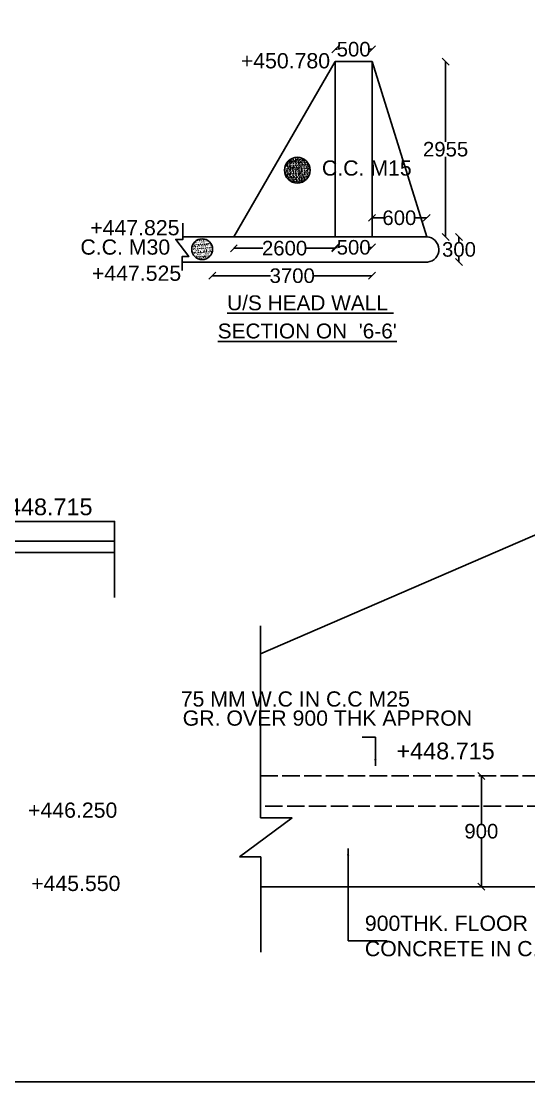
# Model space of a CAD drawing. Header units: millimetres. Extents: x 5124 to 6568637, y 2311 to 91879094.
# Drawn here: x 3689461 to 3696434, y 45935699 to 45950272 of the extents above; entities that cross this region are included whole.
import ezdxf

# ---------------------------------------------------------------- set-up
doc = ezdxf.new("R2010")
doc.units = ezdxf.units.MM
doc.header["$MEASUREMENT"] = 0
doc.linetypes.add('ACAD_ISO02W100', pattern=[15, 12, -3])
doc.layers.add('DRAWING', color=7, linetype='Continuous')
doc.layers.add('TEXT', color=7, linetype='Continuous')
doc.styles.get("Standard").update_dxf_attribs({"font": 'arial.ttf', "height": 200})
doc.dimstyles.get("Standard").update_dxf_attribs({"dimtxt": 200, "dimasz": 110, "dimexe": 0.18, "dimexo": 0.0625, "dimgap": 0.09, "dimtad": 0, "dimtih": 1, "dimtoh": 1, "dimdec": 0, "dimzin": 0, "dimdsep": 46, "dimtxsty": 'Standard', "dimblk": 'OBLIQUE', "dimcen": 0.09, "dimse1": 1, "dimse2": 1, "dimadec": 0, "dimazin": 0, "dimtfac": 1, "dimtdec": 0, "dimtofl": 0, "dimtmove": 0, "dimatfit": 3, "dimfxl": 1, "dimtolj": 1, "dimtzin": 0, "dimarcsym": 0})

# ---------------------------------------------------------------- blocks, each defined once
blk = doc.blocks.new('_Oblique')
at = {"color": 0, "linetype": 'ByBlock', "lineweight": -2}
blk.add_line((-0.5, -0.5), (0.5, 0.5), dxfattribs=at)
blk = doc.blocks.new('*D126')
at = {"layer": 'Defpoints', "color": 0, "transparency": 16777216}
for p in [(3692382.5, 45947308), (3693775.5, 45947308), (3693775.5, 45947152.5)]:
    blk.add_point(p, dxfattribs=at)
at = {"layer": 'DRAWING', "color": 0, "lineweight": -2, "transparency": 16777216}
for p, q in [((3692382.5, 45947152.5), (3692778.91, 45947152.5)), ((3693775.5, 45947152.5), (3693379.09, 45947152.5))]:
    blk.add_line(p, q, dxfattribs=at)
at = {"layer": 'DRAWING', "color": 0, "lineweight": -2, "transparency": 16777216, "xscale": 95, "yscale": 95, "zscale": 95, "rotation": 180}
blk.add_blockref('_Oblique', (3692382.5, 45947152.5), dxfattribs=at)
at = {"layer": 'DRAWING', "color": 0, "lineweight": -2, "transparency": 16777216, "xscale": 95, "yscale": 95, "zscale": 95}
blk.add_blockref('_Oblique', (3693775.5, 45947152.5), dxfattribs=at)
at = {"layer": 'DRAWING', "color": 0, "transparency": 16777216, "insert": (3693079, 45947152.5), "char_height": 200, "attachment_point": 5}
blk.add_mtext('\\A1;2600', dxfattribs=at)
blk = doc.blocks.new('*D127')
at = {"layer": 'Defpoints', "color": 0, "transparency": 16777216}
for p in [(3693776, 45947308), (3694280, 45947308), (3694280, 45947164)]:
    blk.add_point(p, dxfattribs=at)
at = {"layer": 'DRAWING', "color": 0, "lineweight": -2, "transparency": 16777216}
for p, q in [((3693776, 45947164), (3693807, 45947164)), ((3694280, 45947164), (3694249, 45947164))]:
    blk.add_line(p, q, dxfattribs=at)
at = {"layer": 'DRAWING', "color": 0, "lineweight": -2, "transparency": 16777216, "xscale": 95, "yscale": 95, "zscale": 95, "rotation": 180}
blk.add_blockref('_Oblique', (3693776, 45947164), dxfattribs=at)
at = {"layer": 'DRAWING', "color": 0, "lineweight": -2, "transparency": 16777216, "xscale": 95, "yscale": 95, "zscale": 95}
blk.add_blockref('_Oblique', (3694280, 45947164), dxfattribs=at)
at = {"layer": 'DRAWING', "color": 0, "transparency": 16777216, "insert": (3694028, 45947164), "char_height": 200, "attachment_point": 5}
blk.add_mtext('\\A1;500', dxfattribs=at)
blk = doc.blocks.new('*D128')
at = {"layer": 'Defpoints', "color": 0, "transparency": 16777216}
for p in [(3695032, 45947570), (3694280, 45947308), (3695032, 45947308)]:
    blk.add_point(p, dxfattribs=at)
at = {"layer": 'DRAWING', "color": 0, "lineweight": -2, "transparency": 16777216}
for p, q in [((3694280, 45947570), (3694435, 45947570)), ((3695032, 45947570), (3694877, 45947570))]:
    blk.add_line(p, q, dxfattribs=at)
at = {"layer": 'DRAWING', "color": 0, "lineweight": -2, "transparency": 16777216, "xscale": 95, "yscale": 95, "zscale": 95, "rotation": 180}
blk.add_blockref('_Oblique', (3694280, 45947570), dxfattribs=at)
at = {"layer": 'DRAWING', "color": 0, "lineweight": -2, "transparency": 16777216, "xscale": 95, "yscale": 95, "zscale": 95}
blk.add_blockref('_Oblique', (3695032, 45947570), dxfattribs=at)
at = {"layer": 'DRAWING', "color": 0, "transparency": 16777216, "insert": (3694656, 45947570), "char_height": 200, "attachment_point": 5}
blk.add_mtext('\\A1;600', dxfattribs=at)
blk = doc.blocks.new('*D129')
at = {"layer": 'Defpoints', "color": 0, "transparency": 16777216}
for p in [(3695032, 45947308), (3695044, 45946962), (3695475, 45946962)]:
    blk.add_point(p, dxfattribs=at)
at = {"layer": 'DRAWING', "color": 0, "lineweight": -2, "transparency": 16777216}
for p, q in [((3695475, 45947308), (3695475, 45947237)), ((3695475, 45946962), (3695475, 45947033))]:
    blk.add_line(p, q, dxfattribs=at)
at = {"layer": 'DRAWING', "color": 0, "lineweight": -2, "transparency": 16777216, "xscale": 95, "yscale": 95, "zscale": 95}
for p, rotation in [((3695475, 45947308), 90), ((3695475, 45946962), 270)]:
    blk.add_blockref('_Oblique', p, dxfattribs=dict(at, rotation=rotation))
at = {"layer": 'DRAWING', "color": 0, "transparency": 16777216, "insert": (3695475, 45947135), "char_height": 200, "attachment_point": 5}
blk.add_mtext('\\A1;300', dxfattribs=at)
blk = doc.blocks.new('*D130')
at = {"layer": 'Defpoints', "color": 0, "transparency": 16777216}
for p in [(3694280, 45947308), (3692088, 45946779), (3694280, 45946774)]:
    blk.add_point(p, dxfattribs=at)
at = {"layer": 'DRAWING', "color": 0, "lineweight": -2, "transparency": 16777216}
for p, q in [((3692088, 45946774), (3692886, 45946774)), ((3694280, 45946774), (3693483, 45946774))]:
    blk.add_line(p, q, dxfattribs=at)
at = {"layer": 'DRAWING', "color": 0, "lineweight": -2, "transparency": 16777216, "xscale": 95, "yscale": 95, "zscale": 95, "rotation": 180}
blk.add_blockref('_Oblique', (3692088, 45946774), dxfattribs=at)
at = {"layer": 'DRAWING', "color": 0, "lineweight": -2, "transparency": 16777216, "xscale": 95, "yscale": 95, "zscale": 95}
blk.add_blockref('_Oblique', (3694280, 45946774), dxfattribs=at)
at = {"layer": 'DRAWING', "color": 0, "transparency": 16777216, "insert": (3693184, 45946774), "char_height": 200, "attachment_point": 5}
blk.add_mtext('\\A1;3700', dxfattribs=at)
blk = doc.blocks.new('*D131')
at = {"layer": 'Defpoints', "color": 0, "transparency": 16777216}
for p in [(3694280, 45949716), (3695291, 45949716), (3695032, 45947308)]:
    blk.add_point(p, dxfattribs=at)
at = {"layer": 'DRAWING', "color": 0, "lineweight": -2, "transparency": 16777216}
for p, q in [((3695291, 45949716), (3695291, 45948614)), ((3695291, 45947308), (3695291, 45948410))]:
    blk.add_line(p, q, dxfattribs=at)
at = {"layer": 'DRAWING', "color": 0, "lineweight": -2, "transparency": 16777216, "xscale": 95, "yscale": 95, "zscale": 95}
for p, rotation in [((3695291, 45949716), 90), ((3695291, 45947308), 270)]:
    blk.add_blockref('_Oblique', p, dxfattribs=dict(at, rotation=rotation))
at = {"layer": 'DRAWING', "color": 0, "transparency": 16777216, "insert": (3695291, 45948512), "char_height": 200, "attachment_point": 5}
blk.add_mtext('\\A1;2955', dxfattribs=at)
blk = doc.blocks.new('*D132')
at = {"layer": 'Defpoints', "color": 0, "transparency": 16777216}
for p in [(3694280, 45949886), (3693776, 45949716), (3694280, 45949716)]:
    blk.add_point(p, dxfattribs=at)
at = {"layer": 'DRAWING', "color": 0, "lineweight": -2, "transparency": 16777216}
for p, q in [((3693776, 45949886), (3693807, 45949886)), ((3694280, 45949886), (3694249, 45949886))]:
    blk.add_line(p, q, dxfattribs=at)
at = {"layer": 'DRAWING', "color": 0, "lineweight": -2, "transparency": 16777216, "xscale": 95, "yscale": 95, "zscale": 95, "rotation": 180}
blk.add_blockref('_Oblique', (3693776, 45949886), dxfattribs=at)
at = {"layer": 'DRAWING', "color": 0, "lineweight": -2, "transparency": 16777216, "xscale": 95, "yscale": 95, "zscale": 95}
blk.add_blockref('_Oblique', (3694280, 45949886), dxfattribs=at)
at = {"layer": 'DRAWING', "color": 0, "transparency": 16777216, "insert": (3694028, 45949886), "char_height": 200, "attachment_point": 5}
blk.add_mtext('\\A1;500', dxfattribs=at)
blk = doc.blocks.new('*D142')
at = {"layer": 'Defpoints', "color": 0, "transparency": 16777216}
for p in [(3695782, 45939902), (3695782, 45939902), (3695782, 45938379)]:
    blk.add_point(p, dxfattribs=at)
at = {"layer": 'DRAWING', "color": 0, "lineweight": -2, "transparency": 16777216}
for p, q in [((3695782, 45939902), (3695782, 45939243)), ((3695782, 45938379), (3695782, 45939039))]:
    blk.add_line(p, q, dxfattribs=at)
at = {"layer": 'DRAWING', "color": 0, "lineweight": -2, "transparency": 16777216, "xscale": 95, "yscale": 95, "zscale": 95}
for p, rotation in [((3695782, 45939902), 90), ((3695782, 45938379), 270)]:
    blk.add_blockref('_Oblique', p, dxfattribs=dict(at, rotation=rotation))
at = {"layer": 'DRAWING', "color": 0, "transparency": 16777216, "insert": (3695782, 45939141), "char_height": 200, "attachment_point": 5}
blk.add_mtext('\\A1;900', dxfattribs=at)

msp = doc.modelspace()

# ---------------------------------------------------------------- hatches: boundary and pattern name
at = {"layer": 'DRAWING'}
h = msp.add_hatch(dxfattribs=at)
h.set_pattern_fill('AR-CONC,_O', color=256, scale=7.584427)
h.set_pattern_definition([(130, (6298326.23, 11089659.955), (-54.40007145, -4.75938956), [5.68831988, -62.57151872]), (185, (6298326.23, 11089659.955), (10.52349293, 57.04945961), [4.55065591, -50.05721498]), (79.5486, (6298321.695, 11089659.56), (-43.87661892, 52.29003541), [4.83432787, -53.17760823]), (133.8158, (6298326.23, 11089675.124), (-80.94411304, -12.553668), [8.53247983, -93.85727808]), (83.3644, (6298319.48, 11089674.08), (-70.88880604, 73.88125406), [7.25149203, -79.7663996]), (188.8158, (6298326.23, 11089675.12), (-70.88874836, 73.88130942), [6.82598386, -75.08582247]), (159, (6298318.644, 11089671.33), (-45.27197671, -30.536333885), [5.68831988, -62.57151872]), (214, (6298318.644, 11089671.33), (-18.45407254, 54.99847227), [4.55065591, -50.05721498]), (108.5486, (6298314.87, 11089668.787), (-63.7260678, 24.4620885), [4.83432787, -53.17760823]), (142.5, (6298326.229, 11089659.955), (-0.92225529, 25.248089706), [0, -49.450460857, 0, -50.81565763, 0, -50.24682564]), (172.5, (6298326.23, 11089659.955), (-19.952315742, 29.913866442), [0, -28.972509275, 0, -48.31279688, 0, -19.150676942]), (212.5, (6298343.142, 11089659.955), (-40.487370375, -1.710657672), [0, -18.96106628, 0, -59.158526792, 0, -78.498814397]), (222.5, (6298350.727, 11089659.955), (-44.23132644, 7.59238882), [0, -24.649386163, 0, -39.28732933, 0, -55.74553486])])
h.paths.add_polyline_path([(3693077.5, 45948224.7, 1), (3693431, 45948224.7, 1.0000008)])
h = msp.add_hatch(dxfattribs=at)
h.set_pattern_fill('AR-CONC,_O', color=256, scale=7.584427)
h.set_pattern_definition([(130, (6297018.23, 11088573.955), (-54.40007145, -4.75938956), [5.68831988, -62.57151872]), (185, (6297018.23, 11088573.955), (10.52349293, 57.04945961), [4.55065591, -50.05721498]), (79.5486, (6297013.695, 11088573.56), (-43.87661892, 52.29003541), [4.83432787, -53.17760823]), (133.8158, (6297018.23, 11088589.124), (-80.94411304, -12.553668), [8.53247983, -93.85727808]), (83.3644, (6297011.48, 11088588.08), (-70.88880604, 73.88125406), [7.25149203, -79.7663996]), (188.8158, (6297018.23, 11088589.12), (-70.88874836, 73.88130942), [6.82598386, -75.08582247]), (159, (6297010.644, 11088585.33), (-45.27197671, -30.536333885), [5.68831988, -62.57151872]), (214, (6297010.644, 11088585.33), (-18.45407254, 54.99847227), [4.55065591, -50.05721498]), (108.5486, (6297006.87, 11088582.787), (-63.7260678, 24.4620885), [4.83432787, -53.17760823]), (142.5, (6297018.229, 11088573.955), (-0.92225529, 25.248089706), [0, -49.450460857, 0, -50.81565763, 0, -50.24682564]), (172.5, (6297018.23, 11088573.955), (-19.952315742, 29.913866442), [0, -28.972509275, 0, -48.31279688, 0, -19.150676942]), (212.5, (6297035.142, 11088573.955), (-40.487370375, -1.710657672), [0, -18.96106628, 0, -59.158526792, 0, -78.498814397]), (222.5, (6297042.727, 11088573.955), (-44.23132644, 7.59238882), [0, -24.649386163, 0, -39.28732933, 0, -55.74553486])])
h.paths.add_polyline_path([(3691803, 45947138.7, 1), (3692089.5, 45947138.7, 1)])

# ---------------------------------------------------------------- linework, layer by layer
for p, q in [((3692747.5, 45941964), (3692747.5, 45939325)), ((3693181.5, 45939325), (3692458, 45938791)), ((3692747.5, 45939325), (3693181.5, 45939325)), ((3692458, 45938791), (3692754, 45938791)), ((3692754, 45938791), (3692754, 45937479)), ((3692754, 45938379), (3702354.5, 45938379))]:
    msp.add_line(p, q, dxfattribs=at)
at = {"layer": 'DRAWING', "linetype": 'ACAD_ISO02W100', "ltscale": 20}
for p, q in [((3692747.5, 45939902.5), (3702952.5, 45939902.5)), ((3702952.5, 45939486), (3692747.5, 45939486)), ((3702952.5, 45939486), (3692754, 45939486))]:
    msp.add_line(p, q, dxfattribs=at)
at = {"layer": 'DRAWING'}
for points in [[(3715471.5, 45963397), (3678256, 45963397), (3678256, 45935699), (3715471.5, 45935699)], [(3694280.5, 45947308), (3693775.5, 45947308), (3693775.5, 45949716), (3694280.5, 45949716)]]:
    msp.add_lwpolyline(points, close=True, dxfattribs=at)
for points in [[(3693775.5, 45949716), (3692382.5, 45947308)], [(3694280.5, 45949716), (3695031.5, 45947308)], [(3691682, 45947498.5), (3691682, 45947273), (3691585, 45947273), (3691763, 45947038.5), (3691670.5, 45947038.5), (3691670.5, 45946846)], [(3691682, 45947308), (3695031.5, 45947308)], [(3691670.5, 45946962), (3695043.5, 45946962)], [(3701481, 45945359.5), (3692747.5, 45941577)], [(3690743.5, 45943127.5), (3690743.5, 45943399), (3687417, 45943399), (3685134.5, 45939581.5)], [(3688771.5, 45939412.5), (3688771.5, 45943127.5), (3690743.5, 45943127.5), (3690743.5, 45942970.5), (3688771.5, 45942970.5)], [(3690743.5, 45942970.5), (3690743.5, 45942355)]]:
    msp.add_lwpolyline(points, dxfattribs=at)
for centre, radius in [((3693254.3, 45948224.7), 176.7), ((3691946.3, 45947138.7), 143.3)]:
    msp.add_circle(centre, radius, dxfattribs=at)
msp.add_arc((3695024.5, 45947134.5), 173.6, 276.284, 87.68869, dxfattribs=at)

# ---------------------------------------------------------------- texts
for s, p in [('%%UU/S HEAD WALL ', (3692290.2, 45946299.9)), ("%%USECTION ON  '6-6'", (3692160.4, 45945913))]:
    msp.add_text(s, height=204.622, dxfattribs=at).set_placement(p)
at = {"layer": 'TEXT'}
for s, p in [('+450.780', (3692478, 45949624)), (' C.C. M15  ', (3693510.9, 45948150.2)), ('+447.825', (3690409.7, 45947330)), (' C.C. M30', (3690193.4, 45947064.2)), ('+447.525', (3690432.5, 45946704.5)), ('75 MM W.C IN C.C M25', (3691653, 45940854.6)), ('GR. OVER 900 THK APPRON', (3691679.5, 45940592))]:
    msp.add_text(s, height=209.05, dxfattribs=at).set_placement(p)
at = {"layer": 'TEXT', "attachment_point": 1}
for s, insert, char_height, width in [('+448.715', (3689091.9, 45943713.7), 230, 1511.888), ('+448.715', (3694616.7, 45940359.6), 230, 1511.888), ('+446.250', (3689555.3, 45939536.2), 209.05, 639.34), ('+445.550', (3689597.6, 45938529.5), 209.05, 639.34), ('900THK. FLOOR \\PCONCRETE IN C.C M-15 GRADE', (3694182, 45937981.9), 209.05, 5191.799)]:
    msp.add_mtext(s, dxfattribs=dict(at, insert=insert, char_height=char_height, width=width))

# ---------------------------------------------------------------- dimensions: what is measured, and where the dimension line sits
at = {"layer": 'DRAWING'}
for base, p1, p2, text, picture, middle in [((3694280.5, 45949886.5), (3693775.5, 45949716), (3694280.5, 45949716), '500', '*D132', (3694028, 45949886.5)), ((3695031.5, 45947570.5), (3694280.5, 45947308), (3695031.5, 45947308), '600', '*D128', (3694656, 45947570.5)), ((3694280.5, 45946773.5), (3692088.5, 45946779), (3694280.5, 45947308), '3700', '*D130', (3693184.5, 45946773.5)), ((3693775.5, 45947152.5), (3692382.5, 45947308), (3693775.5, 45947308), '2600', '*D126', (3693079, 45947152.5)), ((3694280.5, 45947163.5), (3693775.5, 45947308), (3694280.5, 45947308), '500', '*D127', (3694028, 45947163.5))]:
    dim = msp.add_linear_dim(base=base, p1=p1, p2=p2, text=text, dimstyle='Standard', override={"dimasz": 95, "dimfxl": 2000, "dimarcsym": 1}, dxfattribs=at)
    dim.commit()
    dim.dimension.update_dxf_attribs({"geometry": picture, "text_midpoint": middle})
for base, p1, p2, text, picture, middle in [((3695291.5, 45949716), (3695031.5, 45947308), (3694280.5, 45949716), '2955', '*D131', (3695291.5, 45948512)), ((3695475.5, 45946962), (3695031.5, 45947308), (3695043.5, 45946962), '300', '*D129', (3695475.5, 45947135)), ((3695782, 45939902.5), (3695782, 45938379), (3695782, 45939902.5), '900', '*D142', (3695782, 45939140.8))]:
    dim = msp.add_linear_dim(base=base, p1=p1, p2=p2, angle=90, text=text, dimstyle='Standard', override={"dimasz": 95, "dimfxl": 2000, "dimarcsym": 1}, dxfattribs=at)
    dim.commit()
    dim.dimension.update_dxf_attribs({"geometry": picture, "text_midpoint": middle})

# ---------------------------------------------------------------- leaders
at = {"layer": 'DRAWING', "linetype": 'Continuous'}
msp.add_leader([(3694326.7, 45940039), (3694326.7, 45940436), (3694146.2, 45940436)], dimstyle='Standard', override={"dimasz": 95, "dimgap": 0.09, "dimtad": 0, "dimarcsym": 1}, dxfattribs=at)
at = {"layer": 'DRAWING'}
msp.add_leader([(3693952, 45938903.5), (3693952, 45937635), (3694486.5, 45937635)], dimstyle='Standard', override={"dimasz": 95, "dimgap": 0.09, "dimtad": 0, "dimfxl": 2000, "dimarcsym": 1}, dxfattribs=at)

doc.saveas('drawing.dxf')
